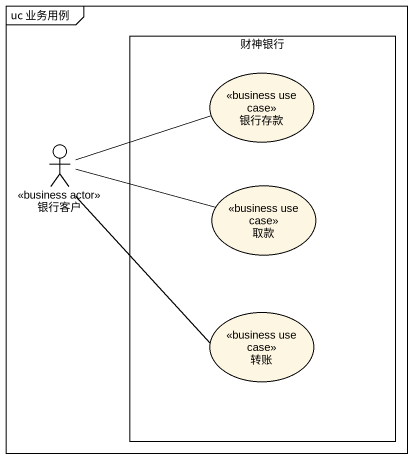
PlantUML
@startuml
mainframe uc 业务用例
rectangle 财神银行 {
  usecase 银行存款 <<business use case>>
  usecase 取款 <<business use case>>
  usecase 转账 <<business use case>>
}
actor 银行客户 <<business actor>>
银行客户 -right- 银行存款
银行客户 -right- 取款
银行客户 -- 转账
@enduml
